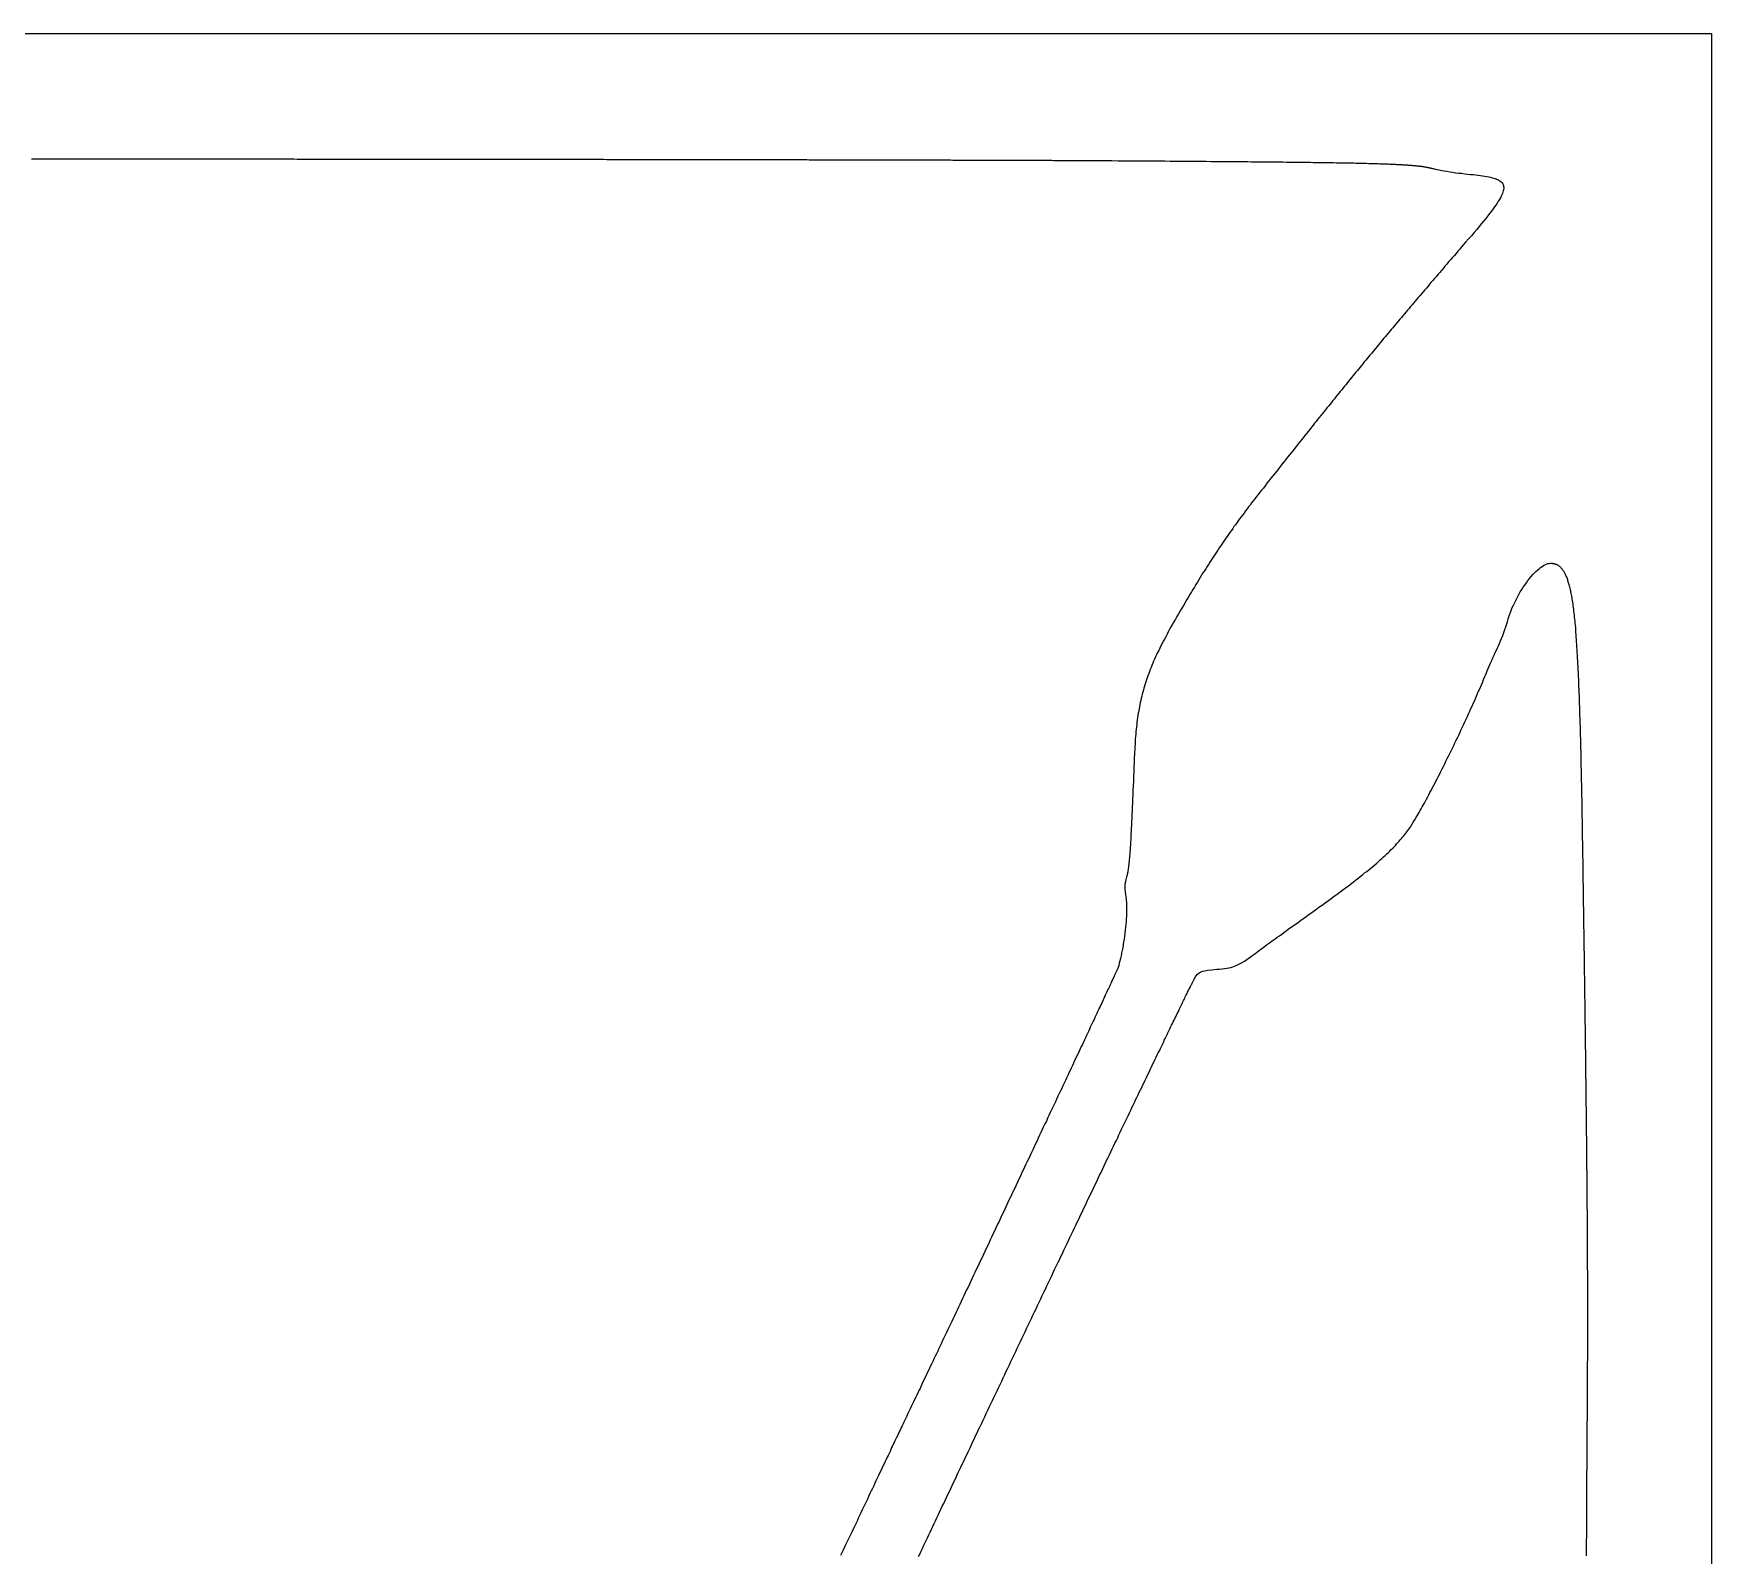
# Model space of a CAD drawing. Header units: millimetres. Extents: x 0 to 300, y 0 to 300.
# Drawn here: x 198.3 to 300, y 207.8 to 300 of the extents above; entities that cross this region are included whole.
import ezdxf

# ---------------------------------------------------------------- set-up
doc = ezdxf.new("R2010")
doc.units = ezdxf.units.MM
doc.layers.add('DIS_KONTUR', color=1, linetype='Continuous')
doc.layers.add('IC_DELIKLER', color=5, linetype='Continuous')

msp = doc.modelspace()

# ---------------------------------------------------------------- linework, layer by layer
at = {"layer": 'DIS_KONTUR'}
msp.add_lwpolyline([(0, 300), (300, 300), (300, 0), (0, 0)], close=True, dxfattribs=at)
at = {"layer": 'IC_DELIKLER'}
for points in [[(198.17, 292.4), (198.38, 292.4), (198.58, 292.4), (198.78, 292.4), (198.98, 292.4), (199.19, 292.4), (199.39, 292.4), (199.59, 292.4), (199.8, 292.4), (200, 292.4), (200.2, 292.4), (200.41, 292.4), (200.61, 292.4), (200.82, 292.4), (201.02, 292.4), (201.22, 292.4), (201.43, 292.4), (201.63, 292.4), (201.83, 292.4), (202.04, 292.4), (202.24, 292.4), (202.45, 292.4), (202.65, 292.4), (202.85, 292.4), (203.06, 292.4), (203.26, 292.4), (203.47, 292.4), (203.67, 292.4), (203.88, 292.4), (204.08, 292.4), (204.28, 292.4), (204.49, 292.4), (204.69, 292.4), (204.9, 292.4), (205.1, 292.4), (205.31, 292.4), (205.51, 292.4), (205.72, 292.4), (205.92, 292.4), (206.12, 292.4), (206.33, 292.4), (206.53, 292.4), (206.74, 292.4), (206.94, 292.4), (207.15, 292.4), (207.35, 292.4), (207.55, 292.4), (207.76, 292.4), (207.96, 292.4), (208.17, 292.4), (208.37, 292.4), (208.58, 292.4), (208.78, 292.4), (208.98, 292.4), (209.19, 292.4), (209.39, 292.4), (209.6, 292.4), (209.8, 292.4), (210.01, 292.4), (210.21, 292.4), (210.41, 292.4), (210.62, 292.4), (210.82, 292.4), (211.03, 292.4), (211.23, 292.4), (211.43, 292.4), (211.64, 292.4), (211.84, 292.4), (212.04, 292.4), (212.25, 292.4), (212.45, 292.4), (212.65, 292.4), (212.86, 292.4), (213.06, 292.4), (213.26, 292.4), (213.47, 292.4), (213.67, 292.4), (213.87, 292.4), (214.08, 292.4), (214.28, 292.39), (214.48, 292.39), (214.68, 292.39), (214.89, 292.39), (215.09, 292.39), (215.29, 292.39), (215.49, 292.39), (215.69, 292.39), (215.9, 292.39), (216.1, 292.39), (216.3, 292.39), (216.5, 292.39), (216.7, 292.39), (216.91, 292.39), (217.11, 292.39), (217.31, 292.39), (217.51, 292.39), (217.71, 292.39), (217.91, 292.39), (218.11, 292.39), (218.31, 292.39), (218.51, 292.39), (218.71, 292.39), (218.91, 292.39), (219.11, 292.39), (219.31, 292.39), (219.51, 292.39), (219.71, 292.39), (219.91, 292.39), (220.11, 292.39), (220.31, 292.39), (220.51, 292.39), (220.71, 292.39), (220.91, 292.39), (221.11, 292.39), (221.31, 292.39), (221.51, 292.39), (221.7, 292.39), (221.9, 292.39), (222.1, 292.39), (222.3, 292.39), (222.49, 292.39), (222.69, 292.39), (222.89, 292.39), (223.09, 292.39), (223.28, 292.39), (223.48, 292.39), (223.68, 292.39), (223.87, 292.39), (224.07, 292.39), (224.26, 292.39), (224.46, 292.39), (224.66, 292.39), (224.85, 292.38), (225.05, 292.38), (225.24, 292.38), (225.44, 292.38), (225.63, 292.38), (225.83, 292.38), (226.02, 292.38), (226.21, 292.38), (226.41, 292.38), (226.6, 292.38), (226.79, 292.38), (226.99, 292.38), (227.18, 292.38), (227.37, 292.38), (227.57, 292.38), (227.76, 292.38), (227.95, 292.38), (228.14, 292.38), (228.33, 292.38), (228.52, 292.38), (228.72, 292.38), (228.91, 292.38), (229.1, 292.38), (229.29, 292.38), (229.48, 292.38), (229.67, 292.38), (229.86, 292.38), (230.05, 292.38), (230.24, 292.38), (230.42, 292.38), (230.61, 292.38), (230.8, 292.38), (230.99, 292.38), (231.18, 292.38), (231.36, 292.38), (231.55, 292.38), (231.74, 292.38), (231.93, 292.38), (232.11, 292.38), (232.3, 292.38), (232.48, 292.38), (232.67, 292.38), (232.85, 292.38), (233.04, 292.37), (233.22, 292.37), (233.41, 292.37), (233.59, 292.37), (233.78, 292.37), (233.96, 292.37), (234.14, 292.37), (234.33, 292.37), (234.51, 292.37), (234.69, 292.37), (234.87, 292.37), (235.06, 292.37), (235.24, 292.37), (235.42, 292.37), (235.6, 292.37), (235.78, 292.37), (235.96, 292.37), (236.14, 292.37), (236.32, 292.37), (236.5, 292.37), (236.68, 292.37), (236.86, 292.37), (237.03, 292.37), (237.21, 292.37), (237.39, 292.37), (237.57, 292.37), (237.74, 292.37), (237.92, 292.37), (238.1, 292.37), (238.27, 292.37), (238.45, 292.37), (238.62, 292.37), (238.8, 292.37), (238.97, 292.37), (239.15, 292.37), (239.32, 292.37), (239.49, 292.37), (239.67, 292.36), (239.84, 292.36), (240.01, 292.36), (240.18, 292.36), (240.36, 292.36), (240.53, 292.36), (240.7, 292.36), (240.87, 292.36), (241.04, 292.36), (241.21, 292.36), (241.38, 292.36), (241.55, 292.36), (241.71, 292.36), (241.88, 292.36), (242.05, 292.36), (242.22, 292.36), (242.39, 292.36), (242.55, 292.36), (242.72, 292.36), (242.88, 292.36), (243.05, 292.36), (243.21, 292.36), (243.38, 292.36), (243.54, 292.36), (243.71, 292.36), (243.87, 292.36), (244.03, 292.36), (244.19, 292.36), (244.36, 292.36), (244.52, 292.36), (244.68, 292.36), (244.84, 292.36), (245, 292.36), (245.16, 292.36), (245.32, 292.35), (245.48, 292.35), (245.64, 292.35), (245.8, 292.35), (245.95, 292.35), (246.11, 292.35), (246.27, 292.35), (246.42, 292.35), (246.58, 292.35), (246.74, 292.35), (246.89, 292.35), (247.04, 292.35), (247.2, 292.35), (247.35, 292.35), (247.51, 292.35), (247.66, 292.35), (247.81, 292.35), (247.96, 292.35), (248.11, 292.35), (248.26, 292.35), (248.41, 292.35), (248.56, 292.35), (248.71, 292.35), (248.86, 292.35), (249.01, 292.35), (249.16, 292.35), (249.31, 292.35), (249.45, 292.35), (249.6, 292.35), (249.75, 292.35), (249.89, 292.35), (250.04, 292.34), (250.18, 292.34), (250.32, 292.34), (250.47, 292.34), (250.61, 292.34), (250.75, 292.34), (250.9, 292.34), (251.04, 292.34), (251.18, 292.34), (251.32, 292.34), (251.46, 292.34), (251.6, 292.34), (251.74, 292.34), (251.87, 292.34), (252.01, 292.34), (252.15, 292.34), (252.29, 292.34), (252.42, 292.34), (252.56, 292.34), (252.69, 292.34), (252.83, 292.34), (252.96, 292.34), (253.09, 292.34), (253.23, 292.34), (253.36, 292.34), (253.49, 292.34), (253.62, 292.34), (253.75, 292.34), (253.88, 292.34), (254.01, 292.33), (254.14, 292.33), (254.27, 292.33), (254.4, 292.33), (254.53, 292.33), (254.65, 292.33), (254.78, 292.33), (254.9, 292.33), (255.03, 292.33), (255.15, 292.33), (255.28, 292.33), (255.4, 292.33), (255.52, 292.33), (255.65, 292.33), (255.77, 292.33), (255.89, 292.33), (256.01, 292.33), (256.13, 292.33), (256.25, 292.33), (256.37, 292.33), (256.48, 292.33), (256.6, 292.33), (256.72, 292.33), (256.83, 292.33), (256.95, 292.33), (257.06, 292.33), (257.18, 292.33), (257.29, 292.33), (257.4, 292.32), (257.52, 292.32), (257.63, 292.32), (257.74, 292.32), (257.85, 292.32), (257.96, 292.32), (258.07, 292.32), (258.18, 292.32), (258.29, 292.32), (258.39, 292.32), (258.5, 292.32), (258.61, 292.32), (258.71, 292.32), (258.82, 292.32), (258.92, 292.32), (259.02, 292.32), (259.13, 292.32), (259.23, 292.32), (259.33, 292.32), (259.43, 292.32), (259.53, 292.32), (259.63, 292.32), (259.73, 292.32), (259.83, 292.32), (259.93, 292.32), (260.02, 292.32), (260.12, 292.31), (260.21, 292.31), (260.31, 292.31), (260.4, 292.31), (260.5, 292.31), (260.59, 292.31), (260.68, 292.31), (260.77, 292.31), (260.86, 292.31), (260.95, 292.31), (261.04, 292.31), (261.13, 292.31), (261.22, 292.31), (261.31, 292.31), (261.39, 292.31), (261.48, 292.31), (261.56, 292.31), (261.65, 292.31), (261.73, 292.31), (261.81, 292.31), (261.9, 292.31), (261.98, 292.31), (262.06, 292.31), (262.14, 292.31), (262.22, 292.31), (262.3, 292.3), (262.38, 292.3), (262.45, 292.3), (262.53, 292.3), (262.6, 292.3), (262.68, 292.3), (262.75, 292.3), (262.83, 292.3), (262.9, 292.3), (262.97, 292.3), (263.04, 292.3), (263.11, 292.3), (263.18, 292.3), (263.25, 292.3), (263.32, 292.3), (263.39, 292.3), (263.45, 292.3), (263.52, 292.3), (263.59, 292.3), (263.65, 292.3), (264.03, 292.29), (264.4, 292.29), (264.77, 292.29), (265.13, 292.29), (265.48, 292.28), (265.83, 292.28), (266.18, 292.28), (266.52, 292.28), (266.86, 292.28), (267.19, 292.27), (267.52, 292.27), (267.84, 292.27), (268.16, 292.27), (268.47, 292.26), (268.78, 292.26), (269.08, 292.26), (269.38, 292.26), (269.68, 292.25), (269.97, 292.25), (270.25, 292.25), (270.53, 292.25), (270.81, 292.25), (271.08, 292.24), (271.35, 292.24), (271.61, 292.24), (271.87, 292.24), (272.13, 292.23), (272.38, 292.23), (272.63, 292.23), (272.87, 292.23), (273.11, 292.23), (273.34, 292.22), (273.57, 292.22), (273.8, 292.22), (274.02, 292.22), (274.24, 292.21), (274.46, 292.21), (274.67, 292.21), (274.88, 292.21), (275.08, 292.2), (275.28, 292.2), (275.48, 292.2), (275.67, 292.2), (275.86, 292.19), (276.05, 292.19), (276.23, 292.19), (276.41, 292.19), (276.59, 292.18), (276.76, 292.18), (276.93, 292.18), (277.1, 292.18), (277.26, 292.17), (277.42, 292.17), (277.58, 292.17), (277.73, 292.17), (277.88, 292.16), (278.03, 292.16), (278.17, 292.16), (278.32, 292.16), (278.45, 292.15), (278.59, 292.15), (278.72, 292.15), (278.85, 292.14), (278.98, 292.14), (279.1, 292.14), (279.23, 292.13), (279.34, 292.13), (279.46, 292.13), (279.58, 292.12), (279.69, 292.12), (279.8, 292.12), (279.9, 292.11), (280.01, 292.11), (280.11, 292.11), (280.21, 292.1), (280.3, 292.1), (280.4, 292.1), (280.49, 292.09), (280.58, 292.09), (280.67, 292.09), (280.76, 292.08), (280.84, 292.08), (280.92, 292.07), (281, 292.07), (281.08, 292.07), (281.16, 292.06), (281.23, 292.06), (281.3, 292.05), (281.37, 292.05), (281.44, 292.05), (281.51, 292.04), (281.57, 292.04), (281.64, 292.03), (281.7, 292.03), (281.76, 292.02), (281.82, 292.02), (281.88, 292.01), (281.93, 292.01), (281.99, 292), (282.04, 292), (282.09, 291.99), (282.14, 291.99), (282.19, 291.98), (282.24, 291.98), (282.29, 291.97), (282.33, 291.97), (282.38, 291.96), (282.42, 291.96), (282.46, 291.95), (282.5, 291.94), (282.54, 291.94), (282.58, 291.93), (282.62, 291.93), (282.66, 291.92), (282.7, 291.91), (282.73, 291.91), (282.77, 291.9), (282.8, 291.89), (282.84, 291.89), (282.87, 291.88), (282.9, 291.87), (282.94, 291.87), (282.97, 291.86), (283, 291.85), (283.03, 291.85), (283.06, 291.84), (283.09, 291.83), (283.12, 291.82), (283.15, 291.82), (283.25, 291.79), (283.37, 291.77), (283.5, 291.74), (283.65, 291.71), (283.8, 291.68), (283.97, 291.66), (284.14, 291.63), (284.31, 291.6), (284.5, 291.57), (284.68, 291.55), (284.86, 291.53), (285.04, 291.5), (285.22, 291.48), (285.39, 291.46), (285.55, 291.45), (285.71, 291.43), (285.86, 291.41), (286, 291.39), (286.13, 291.37), (286.26, 291.35), (286.38, 291.33), (286.5, 291.31), (286.61, 291.29), (286.71, 291.26), (286.8, 291.24), (286.89, 291.21), (286.97, 291.18), (287.04, 291.15), (287.11, 291.11), (287.17, 291.07), (287.23, 291.04), (287.27, 290.99), (287.31, 290.95), (287.35, 290.9), (287.37, 290.85), (287.39, 290.8), (287.4, 290.74), (287.41, 290.68), (287.41, 290.61), (287.4, 290.54), (287.38, 290.47), (287.36, 290.39), (287.33, 290.31), (287.3, 290.23), (287.25, 290.14), (287.21, 290.04), (287.15, 289.94), (287.08, 289.84), (287.01, 289.73), (286.94, 289.61), (286.85, 289.49), (286.76, 289.37), (286.66, 289.23), (286.55, 289.09), (286.44, 288.95), (286.32, 288.8), (286.19, 288.64), (286.06, 288.48), (285.92, 288.31), (285.77, 288.13), (285.61, 287.95), (285.45, 287.75), (285.28, 287.56), (285.1, 287.35), (284.98, 287.21), (284.86, 287.08), (284.75, 286.94), (284.63, 286.81), (284.52, 286.68), (284.41, 286.54), (284.29, 286.41), (284.18, 286.28), (284.07, 286.16), (283.96, 286.03), (283.85, 285.9), (283.75, 285.78), (283.64, 285.65), (283.53, 285.53), (283.43, 285.41), (283.33, 285.28), (283.22, 285.16), (283.12, 285.04), (283.02, 284.93), (282.92, 284.81), (282.82, 284.69), (282.72, 284.57), (282.62, 284.46), (282.52, 284.34), (282.42, 284.23), (282.33, 284.11), (282.23, 284), (282.13, 283.89), (282.04, 283.78), (281.95, 283.67), (281.85, 283.56), (281.76, 283.45), (281.67, 283.34), (281.57, 283.23), (281.48, 283.12), (281.39, 283.01), (281.3, 282.9), (281.21, 282.8), (281.12, 282.69), (281.03, 282.59), (280.94, 282.48), (280.85, 282.37), (280.76, 282.27), (280.68, 282.16), (280.59, 282.06), (280.5, 281.96), (280.41, 281.85), (280.33, 281.75), (280.24, 281.64), (280.15, 281.54), (280.07, 281.44), (279.98, 281.33), (279.9, 281.23), (279.81, 281.13), (279.73, 281.03), (279.64, 280.92), (279.56, 280.82), (279.47, 280.72), (279.39, 280.62), (279.3, 280.51), (279.22, 280.41), (279.13, 280.31), (279.05, 280.2), (278.96, 280.1), (278.88, 280), (278.79, 279.89), (278.71, 279.79), (278.62, 279.69), (278.54, 279.58), (278.45, 279.48), (278.37, 279.37), (278.28, 279.27), (278.19, 279.16), (278.11, 279.06), (278.02, 278.95), (277.94, 278.85), (277.85, 278.74), (277.76, 278.63), (277.68, 278.53), (277.59, 278.42), (277.5, 278.31), (277.41, 278.2), (277.32, 278.09), (277.23, 277.98), (277.15, 277.87), (277.06, 277.76), (276.97, 277.65), (276.88, 277.54), (276.78, 277.43), (276.69, 277.31), (276.6, 277.2), (276.51, 277.08), (276.42, 276.97), (276.32, 276.85), (276.23, 276.73), (276.13, 276.62), (276.04, 276.5), (275.94, 276.38), (275.85, 276.26), (275.75, 276.14), (275.65, 276.01), (275.55, 275.89), (275.46, 275.77), (275.36, 275.64), (275.25, 275.51), (275.15, 275.39), (275.05, 275.26), (274.95, 275.13), (274.85, 275), (274.74, 274.87), (274.64, 274.74), (274.53, 274.6), (274.42, 274.47), (274.31, 274.33), (274.21, 274.19), (274.1, 274.06), (273.99, 273.92), (273.87, 273.78), (273.76, 273.63), (273.65, 273.49), (273.53, 273.34), (273.42, 273.2), (273.3, 273.05), (273.18, 272.9), (273.06, 272.75), (272.94, 272.6), (272.84, 272.46), (272.73, 272.33), (272.63, 272.2), (272.53, 272.07), (272.43, 271.94), (272.33, 271.81), (272.23, 271.68), (272.13, 271.56), (272.04, 271.43), (271.94, 271.31), (271.85, 271.19), (271.76, 271.07), (271.67, 270.94), (271.58, 270.82), (271.49, 270.71), (271.4, 270.59), (271.32, 270.47), (271.23, 270.35), (271.15, 270.23), (271.06, 270.12), (270.98, 270), (270.9, 269.88), (270.81, 269.77), (270.73, 269.65), (270.65, 269.53), (270.57, 269.42), (270.49, 269.3), (270.41, 269.18), (270.33, 269.06), (270.25, 268.94), (270.16, 268.83), (270.08, 268.7), (270, 268.58), (269.92, 268.46), (269.84, 268.34), (269.76, 268.21), (269.68, 268.09), (269.6, 267.96), (269.52, 267.83), (269.43, 267.71), (269.35, 267.57), (269.27, 267.44), (269.18, 267.31), (269.1, 267.17), (269.01, 267.03), (268.93, 266.9), (268.84, 266.75), (268.75, 266.61), (268.66, 266.46), (268.57, 266.32), (268.48, 266.17), (268.39, 266.01), (268.3, 265.86), (268.2, 265.7), (268.1, 265.52), (267.99, 265.35), (267.89, 265.17), (267.79, 265.01), (267.69, 264.84), (267.6, 264.68), (267.51, 264.51), (267.42, 264.36), (267.33, 264.2), (267.24, 264.05), (267.16, 263.9), (267.08, 263.75), (267, 263.6), (266.92, 263.45), (266.84, 263.31), (266.77, 263.17), (266.7, 263.03), (266.63, 262.89), (266.56, 262.75), (266.5, 262.62), (266.43, 262.49), (266.37, 262.35), (266.31, 262.22), (266.25, 262.09), (266.19, 261.96), (266.14, 261.84), (266.09, 261.71), (266.03, 261.58), (265.98, 261.46), (265.94, 261.33), (265.89, 261.21), (265.84, 261.08), (265.8, 260.96), (265.76, 260.83), (265.72, 260.71), (265.68, 260.59), (265.64, 260.46), (265.6, 260.34), (265.57, 260.22), (265.54, 260.09), (265.5, 259.97), (265.47, 259.84), (265.44, 259.72), (265.41, 259.59), (265.38, 259.46), (265.36, 259.33), (265.33, 259.21), (265.31, 259.08), (265.29, 258.94), (265.26, 258.81), (265.24, 258.68), (265.22, 258.54), (265.2, 258.41), (265.18, 258.27), (265.17, 258.13), (265.15, 257.99), (265.14, 257.85), (265.12, 257.7), (265.11, 257.55), (265.09, 257.4), (265.08, 257.25), (265.07, 257.1), (265.06, 256.94), (265.05, 256.78), (265.04, 256.62), (265.03, 256.46), (265.02, 256.29), (265.01, 256.12), (265, 255.95), (265, 255.78), (264.99, 255.6), (264.98, 255.29), (264.97, 254.99), (264.96, 254.69), (264.94, 254.41), (264.93, 254.14), (264.92, 253.87), (264.91, 253.61), (264.9, 253.36), (264.89, 253.12), (264.88, 252.89), (264.87, 252.67), (264.86, 252.45), (264.85, 252.24), (264.84, 252.04), (264.83, 251.85), (264.82, 251.66), (264.81, 251.48), (264.8, 251.31), (264.8, 251.15), (264.79, 250.99), (264.78, 250.84), (264.77, 250.69), (264.76, 250.56), (264.75, 250.42), (264.74, 250.3), (264.73, 250.18), (264.72, 250.06), (264.71, 249.95), (264.7, 249.85), (264.69, 249.75), (264.68, 249.66), (264.67, 249.57), (264.66, 249.49), (264.65, 249.41), (264.64, 249.34), (264.63, 249.27), (264.62, 249.2), (264.61, 249.14), (264.6, 249.09), (264.59, 249.03), (264.58, 248.99), (264.57, 248.94), (264.55, 248.9), (264.51, 248.73), (264.48, 248.59), (264.45, 248.45), (264.44, 248.31), (264.45, 248.16), (264.46, 247.99), (264.48, 247.8), (264.52, 247.57), (264.53, 247.47), (264.54, 247.36), (264.55, 247.24), (264.55, 247.11), (264.55, 246.97), (264.55, 246.82), (264.55, 246.67), (264.54, 246.51), (264.53, 246.35), (264.52, 246.18), (264.5, 246.01), (264.49, 245.84), (264.47, 245.66), (264.45, 245.48), (264.42, 245.3), (264.4, 245.12), (264.37, 244.95), (264.35, 244.77), (264.32, 244.6), (264.29, 244.43), (264.25, 244.27), (264.22, 244.11), (264.18, 243.95), (264.15, 243.8), (264.11, 243.66), (264.07, 243.53), (264.03, 243.41), (264.03, 243.4), (264.03, 243.39), (264.02, 243.38), (264.02, 243.37), (264.01, 243.35), (264, 243.33), (263.99, 243.3), (263.98, 243.28), (263.96, 243.25), (263.95, 243.22), (263.93, 243.18), (263.92, 243.15), (263.9, 243.11), (263.88, 243.06), (263.86, 243.02), (263.84, 242.97), (263.82, 242.92), (263.79, 242.87), (263.77, 242.81), (263.74, 242.76), (263.71, 242.7), (263.68, 242.64), (263.65, 242.57), (263.62, 242.51), (263.59, 242.44), (263.56, 242.36), (263.53, 242.29), (263.49, 242.22), (263.45, 242.14), (263.42, 242.06), (263.38, 241.98), (263.34, 241.89), (263.3, 241.8), (263.26, 241.72), (263.21, 241.62), (263.17, 241.53), (263.13, 241.44), (263.08, 241.34), (263.04, 241.24), (262.99, 241.14), (262.94, 241.04), (262.89, 240.93), (262.84, 240.83), (262.79, 240.72), (262.74, 240.61), (262.69, 240.49), (262.63, 240.38), (262.58, 240.26), (262.52, 240.15), (262.47, 240.03), (262.41, 239.91), (262.35, 239.78), (262.3, 239.66), (262.24, 239.53), (262.18, 239.41), (262.12, 239.28), (262.06, 239.15), (261.99, 239.01), (261.93, 238.88), (261.87, 238.74), (261.8, 238.61), (261.74, 238.47), (261.67, 238.33), (261.61, 238.19), (261.54, 238.05), (261.47, 237.9), (261.4, 237.76), (261.34, 237.61), (261.27, 237.46), (261.2, 237.31), (261.13, 237.16), (261.05, 237.01), (260.98, 236.86), (260.91, 236.7), (260.84, 236.55), (260.76, 236.39), (260.69, 236.24), (260.62, 236.08), (260.54, 235.92), (260.46, 235.76), (260.39, 235.6), (260.31, 235.43), (260.24, 235.27), (260.16, 235.1), (260.08, 234.94), (260, 234.77), (259.92, 234.61), (259.84, 234.44), (259.76, 234.27), (259.69, 234.1), (259.6, 233.93), (259.52, 233.76), (259.44, 233.59), (259.36, 233.41), (259.28, 233.24), (259.2, 233.07), (259.12, 232.89), (259.03, 232.72), (258.95, 232.54), (258.87, 232.36), (258.78, 232.19), (258.7, 232.01), (258.62, 231.83), (258.53, 231.65), (258.45, 231.48), (258.36, 231.3), (258.28, 231.12), (258.19, 230.94), (258.11, 230.76), (258.02, 230.58), (257.94, 230.39), (257.85, 230.21), (257.77, 230.03), (257.68, 229.85), (257.6, 229.67), (257.51, 229.48), (257.42, 229.3), (257.34, 229.12), (257.25, 228.94), (257.17, 228.75), (257.08, 228.57), (256.99, 228.39), (256.91, 228.21), (256.82, 228.02), (256.73, 227.84), (256.65, 227.66), (256.56, 227.47), (256.47, 227.29), (256.39, 227.11), (256.3, 226.93), (256.22, 226.74), (256.13, 226.56), (256.04, 226.38), (255.96, 226.2), (255.87, 226.02), (255.79, 225.83), (255.7, 225.65), (255.62, 225.47), (255.53, 225.29), (255.44, 225.11), (255.36, 224.93), (255.28, 224.75), (255.19, 224.57), (255.11, 224.4), (255.02, 224.22), (254.94, 224.04), (254.85, 223.86), (254.77, 223.69), (254.69, 223.51), (254.61, 223.34), (254.52, 223.16), (254.44, 222.99), (254.36, 222.82), (254.28, 222.64), (254.2, 222.47), (254.11, 222.3), (254.03, 222.13), (253.95, 221.96), (253.87, 221.79), (253.79, 221.62), (253.72, 221.46), (253.64, 221.29), (253.56, 221.13), (253.48, 220.96), (253.4, 220.8), (253.33, 220.64), (253.25, 220.47), (253.17, 220.31), (253.1, 220.15), (253.02, 220), (252.95, 219.84), (252.87, 219.68), (252.8, 219.53), (252.73, 219.37), (252.65, 219.22), (252.58, 219.07), (252.51, 218.92), (252.44, 218.77), (252.37, 218.62), (252.3, 218.48), (252.23, 218.33), (252.16, 218.19), (252.1, 218.05), (252.03, 217.9), (251.96, 217.77), (251.9, 217.63), (251.83, 217.49), (251.77, 217.36), (251.7, 217.22), (251.64, 217.09), (251.58, 216.96), (251.52, 216.83), (251.46, 216.7), (251.4, 216.58), (251.34, 216.45), (251.28, 216.33), (251.22, 216.21), (251.17, 216.09), (251.11, 215.97), (251.05, 215.86), (251, 215.74), (250.95, 215.63), (250.89, 215.52), (250.84, 215.41), (250.79, 215.31), (250.74, 215.2), (250.69, 215.1), (250.66, 215.03), (250.62, 214.96), (250.59, 214.88), (250.55, 214.79), (250.5, 214.71), (250.46, 214.61), (250.41, 214.51), (250.36, 214.41), (250.31, 214.31), (250.26, 214.2), (250.21, 214.08), (250.15, 213.96), (250.09, 213.84), (250.03, 213.72), (249.97, 213.59), (249.91, 213.46), (249.85, 213.32), (249.78, 213.18), (249.71, 213.04), (249.65, 212.9), (249.58, 212.76), (249.51, 212.61), (249.44, 212.46), (249.36, 212.3), (249.29, 212.15), (249.22, 211.99), (249.14, 211.84), (249.07, 211.68), (248.99, 211.52), (248.91, 211.35), (248.84, 211.19), (248.76, 211.03), (248.68, 210.86), (248.6, 210.7), (248.52, 210.53), (248.44, 210.36), (248.37, 210.2), (248.29, 210.03), (248.21, 209.86), (248.13, 209.69), (248.05, 209.53), (247.97, 209.36), (247.89, 209.19), (247.81, 209.03), (247.74, 208.86), (247.66, 208.7), (247.5, 208.37), (247.36, 208.06), (247.21, 207.76)], [(251.94, 207.7), (252.02, 207.86), (252.09, 208.03), (252.17, 208.19), (252.25, 208.35), (252.33, 208.52), (252.41, 208.68), (252.48, 208.85), (252.56, 209.02), (252.64, 209.19), (252.72, 209.36), (252.8, 209.53), (252.89, 209.7), (252.97, 209.87), (253.05, 210.05), (253.13, 210.22), (253.21, 210.4), (253.3, 210.57), (253.38, 210.75), (253.47, 210.93), (253.55, 211.11), (253.63, 211.28), (253.72, 211.46), (253.81, 211.65), (253.89, 211.83), (253.98, 212.01), (254.06, 212.19), (254.15, 212.38), (254.24, 212.56), (254.33, 212.75), (254.41, 212.93), (254.5, 213.12), (254.59, 213.31), (254.68, 213.49), (254.77, 213.68), (254.86, 213.87), (254.95, 214.06), (255.04, 214.25), (255.13, 214.44), (255.22, 214.63), (255.31, 214.82), (255.4, 215.02), (255.49, 215.21), (255.58, 215.4), (255.68, 215.59), (255.77, 215.79), (255.86, 215.98), (255.95, 216.18), (256.04, 216.37), (256.14, 216.57), (256.23, 216.76), (256.32, 216.96), (256.42, 217.16), (256.51, 217.35), (256.6, 217.55), (256.7, 217.75), (256.79, 217.94), (256.88, 218.14), (256.98, 218.34), (257.07, 218.54), (257.17, 218.74), (257.26, 218.94), (257.36, 219.13), (257.45, 219.33), (257.54, 219.53), (257.64, 219.73), (257.73, 219.93), (257.83, 220.13), (257.92, 220.33), (258.02, 220.53), (258.11, 220.73), (258.21, 220.93), (258.3, 221.13), (258.4, 221.33), (258.49, 221.53), (258.59, 221.73), (258.68, 221.93), (258.78, 222.13), (258.87, 222.33), (258.97, 222.53), (259.06, 222.72), (259.16, 222.92), (259.25, 223.12), (259.35, 223.32), (259.44, 223.52), (259.54, 223.72), (259.63, 223.92), (259.72, 224.12), (259.82, 224.31), (259.91, 224.51), (260.01, 224.71), (260.1, 224.91), (260.19, 225.1), (260.29, 225.3), (260.38, 225.5), (260.48, 225.69), (260.57, 225.89), (260.66, 226.08), (260.75, 226.28), (260.85, 226.47), (260.94, 226.67), (261.03, 226.86), (261.12, 227.05), (261.22, 227.25), (261.31, 227.44), (261.4, 227.63), (261.49, 227.82), (261.58, 228.01), (261.67, 228.2), (261.76, 228.39), (261.85, 228.58), (261.94, 228.77), (262.03, 228.96), (262.12, 229.15), (262.21, 229.34), (262.3, 229.52), (262.39, 229.71), (262.48, 229.89), (262.57, 230.08), (262.65, 230.26), (262.74, 230.44), (262.83, 230.63), (262.91, 230.81), (263, 230.99), (263.09, 231.17), (263.17, 231.35), (263.26, 231.53), (263.34, 231.7), (263.43, 231.88), (263.51, 232.06), (263.59, 232.23), (263.68, 232.41), (263.76, 232.58), (263.84, 232.75), (263.93, 232.92), (264.01, 233.09), (264.09, 233.26), (264.17, 233.43), (264.25, 233.6), (264.33, 233.77), (264.41, 233.93), (264.49, 234.1), (264.57, 234.26), (264.64, 234.42), (264.72, 234.59), (264.8, 234.75), (264.87, 234.91), (264.95, 235.06), (265.03, 235.22), (265.1, 235.38), (265.17, 235.53), (265.25, 235.69), (265.32, 235.84), (265.39, 235.99), (265.47, 236.14), (265.54, 236.29), (265.61, 236.44), (265.68, 236.58), (265.75, 236.73), (265.82, 236.87), (265.89, 237.01), (265.95, 237.16), (266.02, 237.3), (266.09, 237.43), (266.15, 237.57), (266.22, 237.71), (266.28, 237.84), (266.35, 237.97), (266.41, 238.11), (266.47, 238.24), (266.54, 238.36), (266.6, 238.49), (266.66, 238.62), (266.72, 238.74), (266.78, 238.86), (266.83, 238.99), (266.89, 239.11), (266.95, 239.22), (267.01, 239.34), (267.06, 239.45), (267.12, 239.57), (267.17, 239.68), (267.22, 239.79), (267.27, 239.9), (267.33, 240), (267.38, 240.11), (267.43, 240.21), (267.48, 240.31), (267.53, 240.41), (267.57, 240.51), (267.62, 240.61), (267.67, 240.7), (267.71, 240.8), (267.75, 240.89), (267.8, 240.98), (267.84, 241.06), (267.88, 241.15), (267.92, 241.23), (267.96, 241.32), (268, 241.4), (268.04, 241.47), (268.08, 241.55), (268.11, 241.62), (268.15, 241.7), (268.18, 241.77), (268.22, 241.83), (268.25, 241.9), (268.28, 241.96), (268.31, 242.03), (268.34, 242.09), (268.37, 242.14), (268.4, 242.2), (268.42, 242.25), (268.45, 242.31), (268.47, 242.36), (268.5, 242.4), (268.52, 242.45), (268.54, 242.49), (268.56, 242.53), (268.58, 242.57), (268.6, 242.61), (268.62, 242.64), (268.64, 242.68), (268.65, 242.71), (268.67, 242.73), (268.68, 242.76), (268.69, 242.78), (268.7, 242.8), (268.71, 242.82), (268.72, 242.84), (268.73, 242.85), (268.74, 242.86), (268.74, 242.87), (268.75, 242.88), (268.75, 242.88), (268.85, 242.99), (268.94, 243.07), (269.03, 243.13), (269.15, 243.18), (269.29, 243.21), (269.47, 243.24), (269.71, 243.27), (270.01, 243.3), (270.18, 243.31), (270.34, 243.33), (270.48, 243.34), (270.62, 243.36), (270.74, 243.39), (270.86, 243.41), (270.98, 243.45), (271.09, 243.48), (271.2, 243.53), (271.32, 243.58), (271.44, 243.64), (271.56, 243.71), (271.69, 243.79), (271.83, 243.88), (271.98, 243.99), (272.15, 244.11), (272.33, 244.24), (272.53, 244.39), (272.75, 244.55), (272.83, 244.61), (272.91, 244.67), (273, 244.74), (273.1, 244.81), (273.21, 244.89), (273.32, 244.97), (273.43, 245.05), (273.56, 245.14), (273.68, 245.24), (273.81, 245.33), (273.95, 245.43), (274.09, 245.53), (274.23, 245.63), (274.37, 245.74), (274.52, 245.84), (274.67, 245.95), (274.82, 246.05), (274.97, 246.16), (275.12, 246.27), (275.27, 246.38), (275.42, 246.48), (275.56, 246.59), (275.71, 246.7), (275.86, 246.8), (276, 246.9), (276.2, 247.05), (276.4, 247.19), (276.59, 247.32), (276.78, 247.46), (276.96, 247.59), (277.14, 247.72), (277.32, 247.85), (277.49, 247.98), (277.65, 248.1), (277.82, 248.23), (277.98, 248.34), (278.13, 248.46), (278.28, 248.58), (278.43, 248.69), (278.57, 248.8), (278.71, 248.91), (278.85, 249.02), (278.98, 249.13), (279.11, 249.23), (279.24, 249.33), (279.36, 249.43), (279.48, 249.53), (279.59, 249.63), (279.71, 249.73), (279.82, 249.83), (279.92, 249.92), (280.03, 250.01), (280.13, 250.1), (280.23, 250.2), (280.32, 250.29), (280.42, 250.37), (280.51, 250.46), (280.59, 250.55), (280.68, 250.63), (280.76, 250.72), (280.84, 250.8), (280.92, 250.89), (281, 250.97), (281.07, 251.06), (281.14, 251.14), (281.21, 251.22), (281.28, 251.3), (281.35, 251.38), (281.41, 251.46), (281.48, 251.55), (281.54, 251.63), (281.6, 251.71), (281.65, 251.79), (281.71, 251.87), (281.77, 251.95), (281.81, 252.02), (281.86, 252.09), (281.9, 252.16), (281.95, 252.24), (282, 252.33), (282.06, 252.41), (282.11, 252.51), (282.17, 252.6), (282.23, 252.7), (282.28, 252.8), (282.34, 252.91), (282.41, 253.02), (282.47, 253.13), (282.53, 253.25), (282.6, 253.36), (282.66, 253.49), (282.73, 253.61), (282.8, 253.74), (282.87, 253.87), (282.94, 254), (283.01, 254.13), (283.08, 254.27), (283.15, 254.41), (283.23, 254.55), (283.3, 254.69), (283.38, 254.84), (283.45, 254.99), (283.53, 255.14), (283.6, 255.29), (283.68, 255.44), (283.76, 255.59), (283.83, 255.74), (283.91, 255.9), (283.99, 256.06), (284.07, 256.21), (284.14, 256.37), (284.22, 256.53), (284.3, 256.69), (284.38, 256.85), (284.45, 257.01), (284.53, 257.17), (284.61, 257.33), (284.68, 257.49), (284.76, 257.66), (284.84, 257.82), (284.91, 257.98), (284.99, 258.14), (285.06, 258.3), (285.14, 258.46), (285.21, 258.62), (285.28, 258.78), (285.35, 258.93), (285.42, 259.09), (285.49, 259.24), (285.56, 259.4), (285.63, 259.55), (285.7, 259.7), (285.76, 259.85), (285.83, 260), (285.89, 260.15), (285.96, 260.29), (286.02, 260.44), (286.08, 260.58), (286.14, 260.72), (286.19, 260.85), (286.25, 260.99), (286.3, 261.12), (286.36, 261.25), (286.41, 261.38), (286.47, 261.52), (286.53, 261.67), (286.6, 261.84), (286.68, 262), (286.75, 262.17), (286.83, 262.34), (286.9, 262.5), (286.97, 262.64), (287.04, 262.78), (287.09, 262.9), (287.16, 263.04), (287.22, 263.19), (287.28, 263.35), (287.35, 263.52), (287.41, 263.7), (287.48, 263.88), (287.53, 264.05), (287.59, 264.22), (287.63, 264.38), (287.68, 264.54), (287.74, 264.71), (287.8, 264.88), (287.86, 265.04), (287.93, 265.21), (288, 265.37), (288.08, 265.53), (288.16, 265.69), (288.24, 265.85), (288.32, 266), (288.41, 266.16), (288.5, 266.3), (288.59, 266.45), (288.68, 266.58), (288.78, 266.72), (288.87, 266.85), (288.97, 266.97), (289.07, 267.09), (289.16, 267.2), (289.26, 267.3), (289.36, 267.4), (289.45, 267.49), (289.55, 267.57), (289.64, 267.65), (289.73, 267.71), (289.82, 267.77), (289.91, 267.81), (289.99, 267.85), (290.08, 267.88), (290.16, 267.89), (290.24, 267.9), (290.27, 267.9), (290.3, 267.9), (290.34, 267.9), (290.37, 267.89), (290.4, 267.89), (290.43, 267.88), (290.46, 267.88), (290.49, 267.87), (290.52, 267.86), (290.55, 267.85), (290.58, 267.84), (290.61, 267.83), (290.64, 267.81), (290.67, 267.8), (290.7, 267.78), (290.73, 267.76), (290.75, 267.75), (290.78, 267.73), (290.81, 267.7), (290.83, 267.68), (290.86, 267.66), (290.88, 267.63), (290.91, 267.6), (290.93, 267.57), (290.96, 267.54), (290.98, 267.51), (291.01, 267.47), (291.03, 267.44), (291.05, 267.4), (291.08, 267.36), (291.1, 267.32), (291.12, 267.28), (291.14, 267.23), (291.16, 267.18), (291.18, 267.14), (291.2, 267.09), (291.23, 267.03), (291.25, 266.98), (291.27, 266.92), (291.28, 266.86), (291.3, 266.8), (291.32, 266.74), (291.34, 266.67), (291.36, 266.61), (291.38, 266.54), (291.4, 266.47), (291.41, 266.39), (291.43, 266.32), (291.45, 266.24), (291.46, 266.16), (291.48, 266.07), (291.5, 265.99), (291.51, 265.9), (291.53, 265.81), (291.54, 265.72), (291.56, 265.62), (291.57, 265.52), (291.59, 265.42), (291.6, 265.32), (291.62, 265.21), (291.63, 265.11), (291.64, 264.99), (291.66, 264.88), (291.67, 264.76), (291.68, 264.64), (291.7, 264.52), (291.71, 264.4), (291.72, 264.27), (291.73, 264.14), (291.75, 264), (291.76, 263.87), (291.77, 263.73), (291.78, 263.58), (291.79, 263.44), (291.8, 263.29), (291.81, 263.14), (291.82, 262.98), (291.83, 262.82), (291.84, 262.66), (291.85, 262.5), (291.86, 262.33), (291.87, 262.16), (291.88, 261.98), (291.89, 261.8), (291.9, 261.62), (291.91, 261.44), (291.92, 261.25), (291.93, 261.06), (291.94, 260.86), (291.94, 260.66), (291.95, 260.46), (291.96, 260.26), (291.97, 260.05), (291.98, 259.83), (291.98, 259.62), (291.99, 259.4), (292, 259.17), (292.01, 258.94), (292.01, 258.71), (292.02, 258.48), (292.03, 258.24), (292.04, 257.99), (292.04, 257.75), (292.05, 257.49), (292.06, 257.24), (292.06, 256.98), (292.07, 256.72), (292.08, 256.45), (292.08, 256.18), (292.09, 255.9), (292.09, 255.62), (292.1, 255.34), (292.11, 255.05), (292.11, 254.76), (292.12, 254.46), (292.12, 254.16), (292.13, 253.86), (292.14, 253.55), (292.14, 253.23), (292.15, 252.92), (292.15, 252.59), (292.16, 252.27), (292.16, 251.94), (292.17, 251.6), (292.17, 251.26), (292.18, 250.91), (292.18, 250.56), (292.19, 250.21), (292.2, 249.85), (292.2, 249.6), (292.2, 249.36), (292.21, 249.11), (292.21, 248.87), (292.21, 248.63), (292.22, 248.39), (292.22, 248.15), (292.22, 247.91), (292.23, 247.68), (292.23, 247.44), (292.23, 247.21), (292.24, 246.98), (292.24, 246.75), (292.24, 246.52), (292.25, 246.29), (292.25, 246.06), (292.25, 245.84), (292.26, 245.61), (292.26, 245.39), (292.26, 245.17), (292.27, 244.95), (292.27, 244.73), (292.27, 244.51), (292.28, 244.3), (292.28, 244.08), (292.28, 243.87), (292.28, 243.65), (292.29, 243.44), (292.29, 243.23), (292.29, 243.02), (292.3, 242.81), (292.3, 242.61), (292.3, 242.4), (292.3, 242.2), (292.31, 241.99), (292.31, 241.79), (292.31, 241.59), (292.32, 241.39), (292.32, 241.19), (292.32, 240.99), (292.32, 240.8), (292.33, 240.6), (292.33, 240.41), (292.33, 240.21), (292.33, 240.02), (292.34, 239.83), (292.34, 239.64), (292.34, 239.45), (292.34, 239.26), (292.35, 239.07), (292.35, 238.89), (292.35, 238.7), (292.35, 238.52), (292.36, 238.34), (292.36, 238.15), (292.36, 237.97), (292.36, 237.79), (292.36, 237.61), (292.37, 237.44), (292.37, 237.26), (292.37, 237.08), (292.37, 236.91), (292.37, 236.73), (292.38, 236.56), (292.38, 236.39), (292.38, 236.22), (292.38, 236.05), (292.39, 235.88), (292.39, 235.71), (292.39, 235.54), (292.39, 235.37), (292.39, 235.21), (292.39, 235.04), (292.4, 234.88), (292.4, 234.72), (292.4, 234.55), (292.4, 234.39), (292.4, 234.23), (292.41, 234.07), (292.41, 233.91), (292.41, 233.75), (292.41, 233.6), (292.41, 233.44), (292.41, 233.28), (292.42, 233.13), (292.42, 232.97), (292.42, 232.82), (292.42, 232.67), (292.42, 232.52), (292.42, 232.36), (292.42, 232.21), (292.43, 232.06), (292.43, 231.92), (292.43, 231.77), (292.43, 231.62), (292.43, 231.47), (292.43, 231.33), (292.43, 231.18), (292.44, 231.04), (292.44, 230.89), (292.44, 230.75), (292.44, 230.61), (292.44, 230.46), (292.44, 230.32), (292.44, 230.18), (292.44, 230.04), (292.45, 229.9), (292.45, 229.76), (292.45, 229.63), (292.45, 229.49), (292.45, 229.35), (292.45, 229.22), (292.45, 229.08), (292.45, 228.94), (292.45, 228.81), (292.46, 228.68), (292.46, 228.54), (292.46, 228.41), (292.46, 228.28), (292.46, 228.15), (292.46, 228.01), (292.46, 227.88), (292.46, 227.75), (292.46, 227.62), (292.46, 227.49), (292.46, 227.36), (292.46, 227.24), (292.47, 227.11), (292.47, 226.98), (292.47, 226.85), (292.47, 226.73), (292.47, 226.6), (292.47, 226.48), (292.47, 226.35), (292.47, 226.23), (292.47, 226.1), (292.47, 225.98), (292.47, 225.86), (292.47, 225.73), (292.47, 225.61), (292.47, 225.49), (292.47, 225.37), (292.47, 225.24), (292.47, 225.12), (292.48, 225), (292.48, 224.88), (292.48, 224.76), (292.48, 224.64), (292.48, 224.52), (292.48, 224.4), (292.48, 224.29), (292.48, 224.17), (292.48, 224.05), (292.48, 223.93), (292.48, 223.81), (292.48, 223.7), (292.48, 223.58), (292.48, 223.46), (292.48, 223.35), (292.48, 223.23), (292.48, 223.11), (292.48, 223), (292.48, 222.88), (292.48, 222.77), (292.48, 222.65), (292.48, 222.54), (292.48, 222.42), (292.48, 222.31), (292.48, 222.19), (292.48, 222.08), (292.48, 221.97), (292.48, 221.85), (292.48, 221.74), (292.48, 221.62), (292.48, 221.51), (292.48, 221.4), (292.48, 221.29), (292.48, 221.17), (292.48, 221.06), (292.48, 220.95), (292.48, 220.83), (292.48, 220.72), (292.48, 220.61), (292.48, 220.5), (292.48, 220.38), (292.48, 220.27), (292.48, 220.16), (292.48, 220.05), (292.48, 219.94), (292.48, 219.82), (292.48, 219.71), (292.48, 219.6), (292.47, 219.49), (292.47, 219.38), (292.47, 219.26), (292.47, 219.15), (292.47, 219.04), (292.47, 218.93), (292.47, 218.82), (292.47, 218.7), (292.47, 218.59), (292.47, 218.48), (292.47, 218.37), (292.47, 218.25), (292.47, 218.14), (292.47, 218.03), (292.47, 217.92), (292.47, 217.8), (292.47, 217.69), (292.47, 217.58), (292.47, 217.46), (292.46, 217.35), (292.46, 217.24), (292.46, 217.12), (292.46, 217.01), (292.46, 216.9), (292.46, 216.78), (292.46, 216.67), (292.46, 216.56), (292.46, 216.44), (292.46, 216.33), (292.46, 216.21), (292.46, 216.1), (292.46, 215.98), (292.45, 215.87), (292.45, 215.75), (292.45, 215.63), (292.45, 215.51), (292.45, 215.39), (292.45, 215.27), (292.45, 215.14), (292.45, 215.02), (292.45, 214.89), (292.45, 214.76), (292.45, 214.63), (292.44, 214.5), (292.44, 214.37), (292.44, 214.24), (292.44, 214.1), (292.44, 213.97), (292.44, 213.83), (292.44, 213.69), (292.44, 213.56), (292.44, 213.42), (292.44, 213.28), (292.44, 213.14), (292.44, 212.99), (292.43, 212.85), (292.43, 212.71), (292.43, 212.56), (292.43, 212.42), (292.43, 212.27), (292.43, 212.12), (292.43, 211.98), (292.43, 211.83), (292.43, 211.68), (292.43, 211.53), (292.43, 211.38), (292.43, 211.23), (292.42, 211.07), (292.42, 210.92), (292.42, 210.77), (292.42, 210.61), (292.42, 210.46), (292.42, 210.3), (292.42, 210.14), (292.42, 209.99), (292.42, 209.83), (292.42, 209.67), (292.42, 209.51), (292.42, 209.36), (292.42, 209.2), (292.42, 209.04), (292.42, 208.88), (292.41, 208.72), (292.41, 208.55), (292.41, 208.39), (292.41, 208.23), (292.41, 208.07), (292.41, 207.91), (292.41, 207.74)]]:
    msp.add_lwpolyline(points, dxfattribs=at)

doc.saveas('drawing.dxf')
